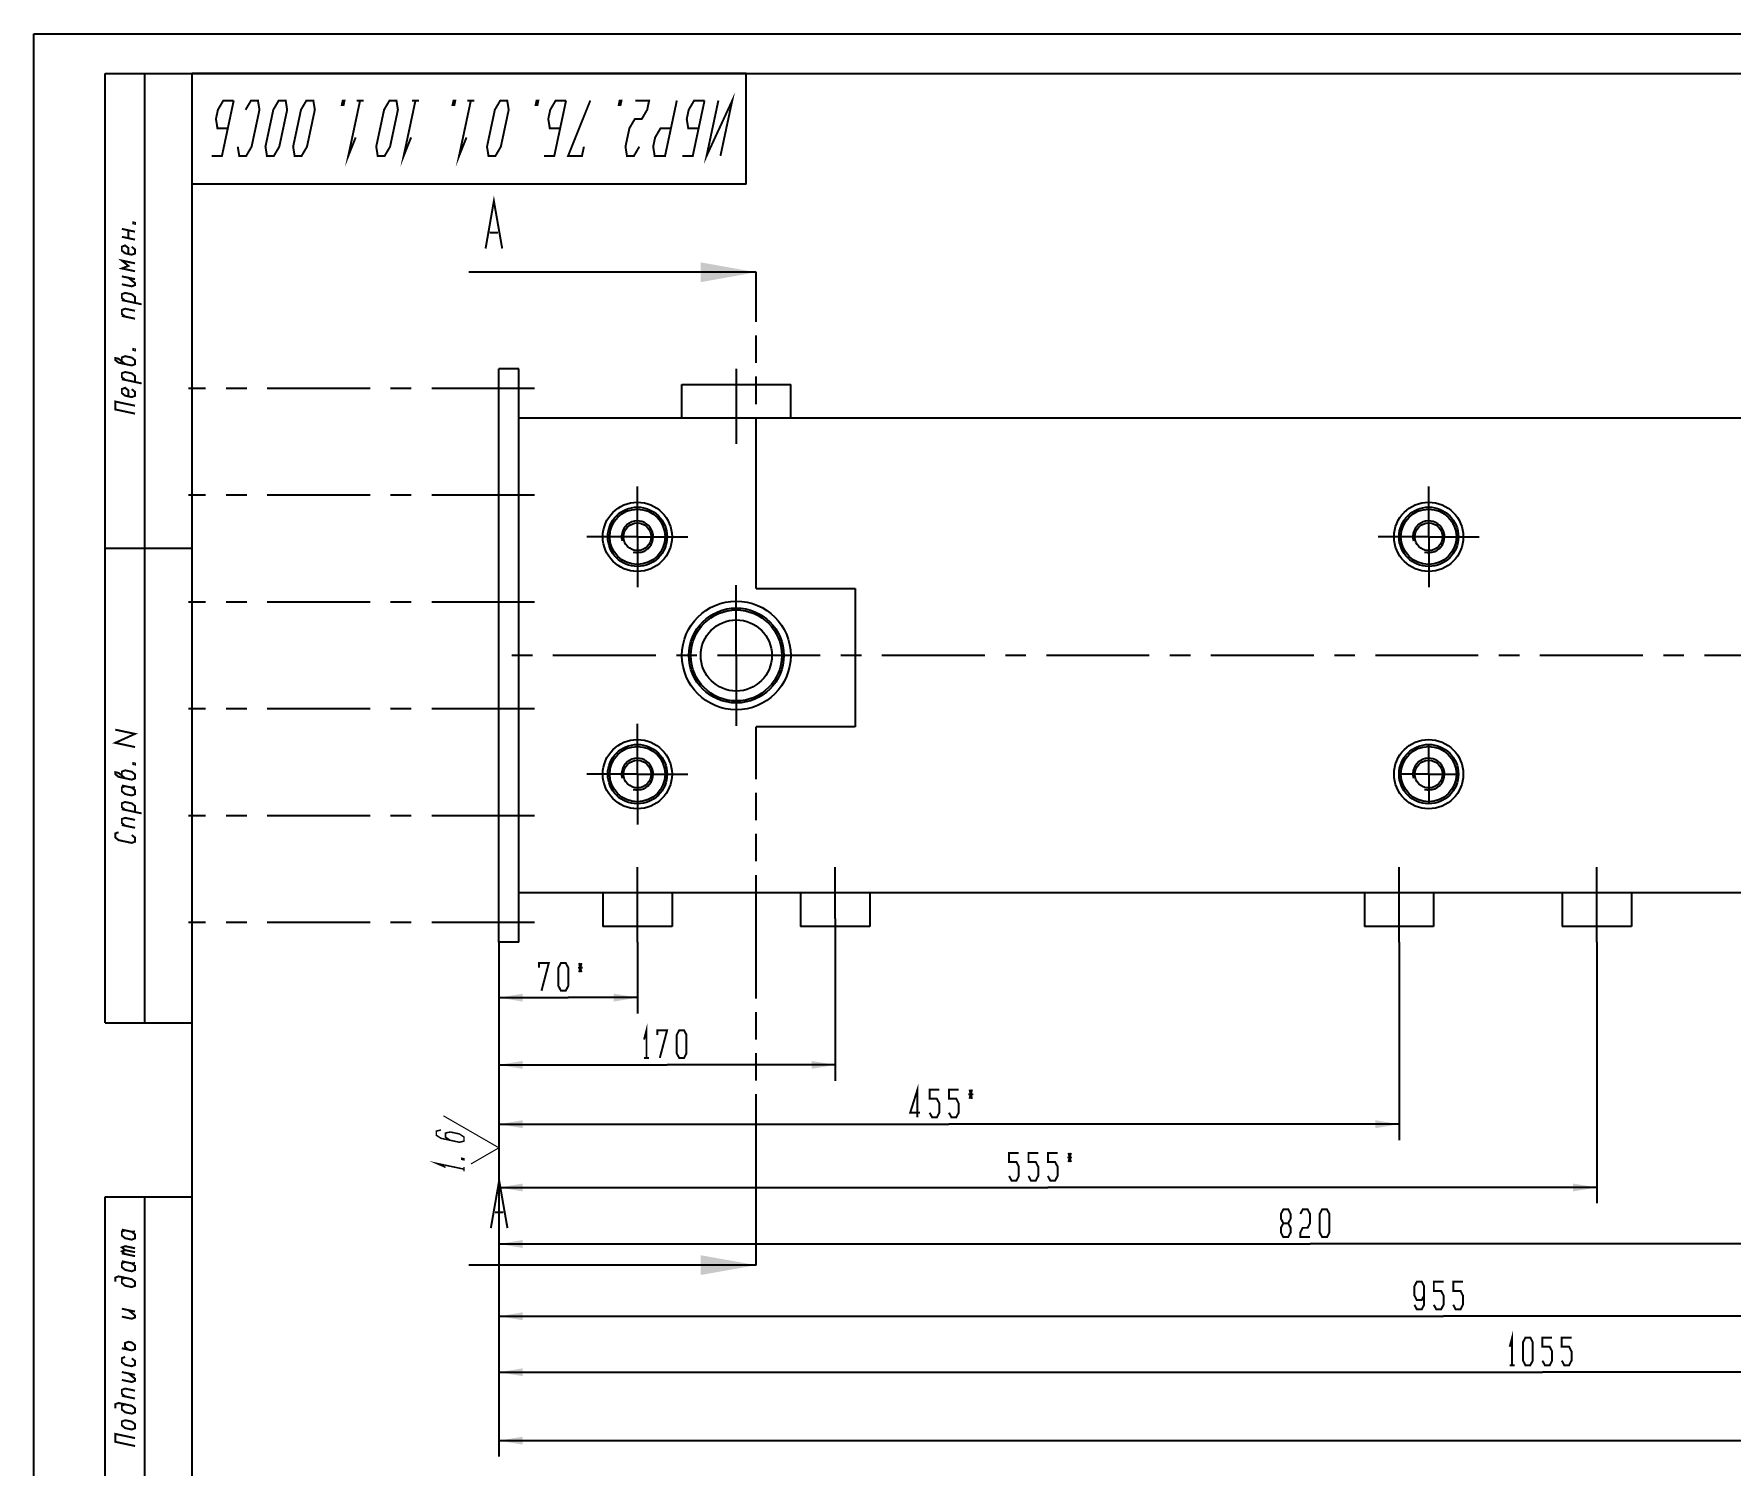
# Model space of a CAD drawing. Header units: millimetres. Extents: x 0 to 630, y 0 to 297.
# Drawn here: x 0 to 214.4, y 116.1 to 297 of the extents above; entities that cross this region are included whole.
import ezdxf

# ---------------------------------------------------------------- set-up
doc = ezdxf.new("R2010")
doc.units = ezdxf.units.MM
doc.header["$LTSCALE"] = 34.65
doc.linetypes.add('CENTER', pattern=[0.6, 0.375, -0.075, 0.075, -0.075])
doc.linetypes.add('PHANTOM', pattern=[0.8, 0.45, -0.05, 0.1, -0.05, 0.1, -0.05])
doc.layers.get('0').update_dxf_attribs({"linetype": 'CONTINUOUS'})
for name, color, linetype in [('ALL_AXIS', 7, 'CONTINUOUS'), ('ALL_DIMENSIONS', 7, 'CONTINUOUS'), ('ALL_SURF_FIN', 7, 'CONTINUOUS'), ('DEFAULT_3', 7, 'PHANTOM')]:
    doc.layers.add(name, color=color, linetype=linetype)
doc.styles.get("Standard").update_dxf_attribs({"font": 'txt', "width": 0.7})
doc.dimstyles.new('DIMSTYLE_10', dxfattribs={"dimtxt": 3.5, "dimasz": 3, "dimexe": 0.18, "dimexo": 0.0625, "dimgap": 0.09, "dimtad": 1, "dimdec": 5, "dimlfac": 4, "dimdsep": 46, "dimtxsty": 'STANDARD', "dimblk": '_FILLED', "dimblk1": '_FILLED', "dimblk2": '_FILLED', "dimcen": 0.09, "dimadec": 0, "dimazin": 0, "dimtp": 0.8, "dimtm": 0.8, "dimtfac": 1, "dimtdec": 5, "dimtofl": 0, "dimtmove": 0, "dimatfit": 3, "dimldrblk": '_FILLED', "dimfxl": 1, "dimtolj": 1, "dimarcsym": 0})
doc.dimstyles.new('DIMSTYLE_5', dxfattribs={"dimtxt": 3.5, "dimasz": 3, "dimexe": 0.18, "dimexo": 0.0625, "dimgap": 0.09, "dimtad": 1, "dimdec": 5, "dimlfac": 4, "dimdsep": 46, "dimtxsty": 'STANDARD', "dimblk": '_FILLED', "dimblk1": '_FILLED', "dimblk2": '_FILLED', "dimcen": 0.09, "dimadec": 0, "dimazin": 0, "dimtp": 1.2, "dimtm": 1.2, "dimtfac": 1, "dimtdec": 5, "dimtofl": 0, "dimtmove": 0, "dimatfit": 3, "dimldrblk": '_FILLED', "dimfxl": 1, "dimtolj": 1, "dimarcsym": 0})
doc.dimstyles.new('DIMSTYLE_6', dxfattribs={"dimtxt": 3.5, "dimasz": 3, "dimexe": 0.18, "dimexo": 0.0625, "dimgap": 0.09, "dimtad": 1, "dimdec": 5, "dimlfac": 4, "dimdsep": 46, "dimtxsty": 'STANDARD', "dimblk": '_FILLED', "dimblk1": '_FILLED', "dimblk2": '_FILLED', "dimcen": 0.09, "dimadec": 0, "dimazin": 0, "dimtp": 0.5, "dimtm": 0.5, "dimtfac": 1, "dimtdec": 5, "dimtofl": 0, "dimtmove": 0, "dimatfit": 3, "dimldrblk": '_FILLED', "dimfxl": 1, "dimtolj": 1, "dimarcsym": 0})
doc.dimstyles.new('DIMSTYLE_7', dxfattribs={"dimtxt": 3.5, "dimasz": 3, "dimexe": 0.18, "dimexo": 0.0625, "dimgap": 0.09, "dimtad": 1, "dimdec": 5, "dimlfac": 4, "dimdsep": 46, "dimtxsty": 'STANDARD', "dimblk": '_FILLED', "dimblk1": '_FILLED', "dimblk2": '_FILLED', "dimcen": 0.09, "dimadec": 0, "dimazin": 0, "dimtp": 0.3, "dimtm": 0.3, "dimtfac": 1, "dimtdec": 5, "dimtofl": 0, "dimtmove": 0, "dimatfit": 3, "dimldrblk": '_FILLED', "dimfxl": 1, "dimtolj": 1, "dimarcsym": 0})

# ---------------------------------------------------------------- blocks, each defined once
blk = doc.blocks.new('_FILLED')
at = {"color": 0, "linetype": 'BYBLOCK'}
blk.add_solid([(0, 0), (-1, 0.167), (-1, -0.167)], dxfattribs=at)
blk = doc.blocks.new('*D5')
at = {"layer": 'ALL_DIMENSIONS', "color": 2, "linetype": 'CONTINUOUS'}
for p, q in [((58.77, 182.18), (58.77, 117.18)), ((431.27, 182.18), (431.27, 117.18)), ((58.77, 119.18), (245.02, 119.18)), ((431.27, 119.18), (245.02, 119.18))]:
    blk.add_line(p, q, dxfattribs=at)
at = {"layer": 'ALL_DIMENSIONS', "color": 2, "linetype": 'CONTINUOUS', "xscale": 3, "yscale": 3, "zscale": 3, "rotation": 180}
blk.add_blockref('_FILLED', (58.77, 119.18), dxfattribs=at)
at = {"layer": 'ALL_DIMENSIONS', "color": 2, "linetype": 'CONTINUOUS', "xscale": 3, "yscale": 3, "zscale": 3}
blk.add_blockref('_FILLED', (431.27, 119.18), dxfattribs=at)
blk = doc.blocks.new('SF0_BL6', base_point=(54.82, 156.74))
at = {"layer": 'ALL_SURF_FIN', "color": 2, "linetype": 'CONTINUOUS'}
for points, const_width in [([(58.77, 156.2), (51.76, 160.24)], 0.146), ([(51.45, 158.45), (50.86, 158.31), (50.86, 157.78), (51.45, 157.4), (53.78, 156.9), (54.36, 157.04), (54.36, 157.56), (53.78, 157.95), (52.61, 158.2), (52.03, 158.06), (52.03, 157.54), (52.61, 157.15)], 0.194), ([(52.03, 153.73), (50.86, 154.24), (54.36, 153.5)], 0.194), ([(54.36, 154.81), (54.36, 154.68), (54.07, 154.74), (54.07, 154.87), (54.36, 154.81)], 0.194), ([(58.77, 156.2), (55.24, 154.16)], 0.146), ([(54.36, 153.23), (54.36, 153.76)], 0.194)]:
    blk.add_lwpolyline(points, dxfattribs=dict(at, const_width=const_width))
blk = doc.blocks.new('*D16')
at = {"layer": 'ALL_DIMENSIONS', "color": 2, "linetype": 'CONTINUOUS'}
for p, q in [((58.77, 182.18), (58.77, 173.18)), ((76.27, 182.18), (76.27, 173.18)), ((58.77, 175.18), (67.52, 175.18)), ((76.27, 175.18), (67.52, 175.18))]:
    blk.add_line(p, q, dxfattribs=at)
at = {"layer": 'ALL_DIMENSIONS', "color": 2, "linetype": 'CONTINUOUS', "xscale": 3, "yscale": 3, "zscale": 3, "rotation": 180}
blk.add_blockref('_FILLED', (58.77, 175.18), dxfattribs=at)
at = {"layer": 'ALL_DIMENSIONS', "color": 2, "linetype": 'CONTINUOUS', "xscale": 3, "yscale": 3, "zscale": 3}
blk.add_blockref('_FILLED', (76.27, 175.18), dxfattribs=at)
blk = doc.blocks.new('*D17')
at = {"layer": 'ALL_DIMENSIONS', "color": 2, "linetype": 'CONTINUOUS'}
for p, q in [((58.77, 182.18), (58.77, 157.18)), ((172.52, 182.18), (172.52, 157.18)), ((58.77, 159.18), (115.64, 159.18)), ((172.52, 159.18), (115.64, 159.18))]:
    blk.add_line(p, q, dxfattribs=at)
at = {"layer": 'ALL_DIMENSIONS', "color": 2, "linetype": 'CONTINUOUS', "xscale": 3, "yscale": 3, "zscale": 3, "rotation": 180}
blk.add_blockref('_FILLED', (58.77, 159.18), dxfattribs=at)
at = {"layer": 'ALL_DIMENSIONS', "color": 2, "linetype": 'CONTINUOUS', "xscale": 3, "yscale": 3, "zscale": 3}
blk.add_blockref('_FILLED', (172.52, 159.18), dxfattribs=at)
blk = doc.blocks.new('*D18')
at = {"layer": 'ALL_DIMENSIONS', "color": 2, "linetype": 'CONTINUOUS'}
for p, q in [((58.77, 182.18), (58.77, 149.18)), ((197.52, 182.18), (197.52, 149.18)), ((58.77, 151.18), (128.14, 151.18)), ((197.52, 151.18), (128.14, 151.18))]:
    blk.add_line(p, q, dxfattribs=at)
at = {"layer": 'ALL_DIMENSIONS', "color": 2, "linetype": 'CONTINUOUS', "xscale": 3, "yscale": 3, "zscale": 3, "rotation": 180}
blk.add_blockref('_FILLED', (58.77, 151.18), dxfattribs=at)
at = {"layer": 'ALL_DIMENSIONS', "color": 2, "linetype": 'CONTINUOUS', "xscale": 3, "yscale": 3, "zscale": 3}
blk.add_blockref('_FILLED', (197.52, 151.18), dxfattribs=at)
blk = doc.blocks.new('*D19')
at = {"layer": 'ALL_DIMENSIONS', "color": 2, "linetype": 'CONTINUOUS'}
for p, q in [((101.27, 185.18), (101.27, 164.68)), ((58.77, 182.18), (58.77, 164.68)), ((58.77, 166.68), (80.02, 166.68)), ((101.27, 166.68), (80.02, 166.68))]:
    blk.add_line(p, q, dxfattribs=at)
at = {"layer": 'ALL_DIMENSIONS', "color": 2, "linetype": 'CONTINUOUS', "xscale": 3, "yscale": 3, "zscale": 3, "rotation": 180}
blk.add_blockref('_FILLED', (58.77, 166.68), dxfattribs=at)
at = {"layer": 'ALL_DIMENSIONS', "color": 2, "linetype": 'CONTINUOUS', "xscale": 3, "yscale": 3, "zscale": 3}
blk.add_blockref('_FILLED', (101.27, 166.68), dxfattribs=at)
blk = doc.blocks.new('*D20')
at = {"layer": 'ALL_DIMENSIONS', "color": 2, "linetype": 'CONTINUOUS'}
for p, q in [((263.77, 185.18), (263.77, 142.04)), ((58.77, 182.18), (58.77, 142.04)), ((58.77, 144.04), (161.27, 144.04)), ((263.77, 144.04), (161.27, 144.04))]:
    blk.add_line(p, q, dxfattribs=at)
at = {"layer": 'ALL_DIMENSIONS', "color": 2, "linetype": 'CONTINUOUS', "xscale": 3, "yscale": 3, "zscale": 3, "rotation": 180}
blk.add_blockref('_FILLED', (58.77, 144.04), dxfattribs=at)
at = {"layer": 'ALL_DIMENSIONS', "color": 2, "linetype": 'CONTINUOUS', "xscale": 3, "yscale": 3, "zscale": 3}
blk.add_blockref('_FILLED', (263.77, 144.04), dxfattribs=at)
blk = doc.blocks.new('*D21')
at = {"layer": 'ALL_DIMENSIONS', "color": 2, "linetype": 'CONTINUOUS'}
for p, q in [((58.77, 182.18), (58.77, 132.9)), ((297.52, 182.18), (297.52, 132.9)), ((58.77, 134.9), (178.14, 134.9)), ((297.52, 134.9), (178.14, 134.9))]:
    blk.add_line(p, q, dxfattribs=at)
at = {"layer": 'ALL_DIMENSIONS', "color": 2, "linetype": 'CONTINUOUS', "xscale": 3, "yscale": 3, "zscale": 3, "rotation": 180}
blk.add_blockref('_FILLED', (58.77, 134.9), dxfattribs=at)
at = {"layer": 'ALL_DIMENSIONS', "color": 2, "linetype": 'CONTINUOUS', "xscale": 3, "yscale": 3, "zscale": 3}
blk.add_blockref('_FILLED', (297.52, 134.9), dxfattribs=at)
blk = doc.blocks.new('*D22')
at = {"layer": 'ALL_DIMENSIONS', "color": 2, "linetype": 'CONTINUOUS'}
for p, q in [((58.77, 182.18), (58.77, 125.83)), ((322.52, 182.18), (322.52, 125.83)), ((58.77, 127.83), (190.64, 127.83)), ((322.52, 127.83), (190.64, 127.83))]:
    blk.add_line(p, q, dxfattribs=at)
at = {"layer": 'ALL_DIMENSIONS', "color": 2, "linetype": 'CONTINUOUS', "xscale": 3, "yscale": 3, "zscale": 3, "rotation": 180}
blk.add_blockref('_FILLED', (58.77, 127.83), dxfattribs=at)
at = {"layer": 'ALL_DIMENSIONS', "color": 2, "linetype": 'CONTINUOUS', "xscale": 3, "yscale": 3, "zscale": 3}
blk.add_blockref('_FILLED', (322.52, 127.83), dxfattribs=at)

msp = doc.modelspace()

# ---------------------------------------------------------------- linework, layer by layer
at = {"color": 7, "linetype": 'CONTINUOUS'}
for p, q in [((0, 0), (0, 297)), ((0, 297), (630, 297)), ((9, 172), (9, 292)), ((9, 292), (20, 292)), ((14, 172), (14, 292)), ((90, 292), (20, 292)), ((20, 278), (20, 292)), ((20, 172), (20, 292)), ((20, 5), (20, 292)), ((20, 292), (625, 292)), ((90, 278), (90, 292)), ((90, 278), (20, 278)), ((91.2689891, 266.8722689), (60.9801239, 266.8722689)), ((58.7689891, 182.1802844), (58.7689891, 254.6802844)), ((61.2689891, 254.6802844), (58.7689891, 254.6802844)), ((61.2689891, 182.1802844), (61.2689891, 254.6802844)), ((428.7689891, 248.4302844), (61.2689891, 248.4302844)), ((9, 232), (20, 232)), ((428.7689891, 188.4302844), (61.2689891, 188.4302844)), ((61.2689891, 182.1802844), (58.7689891, 182.1802844)), ((9, 172), (20, 172)), ((9, 5), (9, 150)), ((9, 150), (20, 150)), ((14, 5), (14, 150)), ((20, 5), (20, 150)), ((91.2689891, 141.3651079), (60.9801239, 141.3651079))]:
    msp.add_line(p, q, dxfattribs=at)
at = {"color": 5, "linetype": 'CONTINUOUS'}
for p, q in [((60.9801239, 266.8722689), (54.9801239, 266.8722689)), ((60.9801239, 141.3651079), (54.9801239, 141.3651079))]:
    msp.add_line(p, q, dxfattribs=at)
at = {"color": 2, "linetype": 'CONTINUOUS', "const_width": 0.25}
for points in [[(86.7621011, 281.5781946), (88.2499974, 288.5781775), (85.0121054, 281.5781946), (86.5000017, 288.5781775)], [(25.2499998, 288.5781775), (23.7621035, 281.5781946), (22.4496043, 281.5781946)], [(25.2499998, 288.5781775), (23.9375006, 288.5781775), (23.2520166, 287.4115393), (23.0040339, 286.2448627), (23.1935525, 285.078186), (24.5060517, 285.078186)], [(25.7600868, 282.7448712), (25.949603, 281.5781946), (26.8246033, 281.5781946), (27.5100873, 282.7448712), (28.5020182, 287.4115393), (28.3124995, 288.5781775), (27.4374993, 288.5781775), (26.7520176, 287.4115393)], [(31.8125006, 288.5781775), (32.0020168, 287.4115393), (31.010086, 282.7448712), (30.3246043, 281.5781946), (29.4496041, 281.5781946), (29.2600879, 282.7448712), (30.2520163, 287.4115393), (30.9375003, 288.5781775), (31.8125006, 288.5781775)], [(35.3124993, 288.5781775), (35.5020179, 287.4115393), (34.5100871, 282.7448712), (33.824603, 281.5781946), (32.9496051, 281.5781946), (32.7600865, 282.7448712), (33.7520174, 287.4115393), (34.437499, 288.5781775), (35.3124993, 288.5781775)], [(39.0312498, 288.5781775), (39.2499993, 288.5781775), (39.1260079, 287.9948584), (38.9072585, 287.9948584), (39.0312498, 288.5781775)], [(40.6643198, 283.9115094), (39.730853, 281.5781946), (41.2187517, 288.5781775)], [(41.6562506, 288.5781775), (40.7812479, 288.5781775)], [(45.8125001, 288.5781775), (46.0020163, 287.4115393), (45.0100854, 282.7448712), (44.3246038, 281.5781946), (43.4496059, 281.5781946), (43.2600849, 282.7448712), (44.2520158, 287.4115393), (44.9375022, 288.5781775), (45.8125001, 288.5781775)], [(47.6643171, 283.9115094), (46.7308527, 281.5781946), (48.218749, 288.5781775)], [(48.6562479, 288.5781775), (47.7812501, 288.5781775)], [(53.0312517, 288.5781775), (53.2500011, 288.5781775), (53.1260074, 287.9948584), (52.9072579, 287.9948584), (53.0312517, 288.5781775)], [(54.6643192, 283.9115094), (53.7308549, 281.5781946), (55.2187511, 288.5781775)], [(55.6562501, 288.5781775), (54.7812522, 288.5781775)], [(59.8124995, 288.5781775), (60.0020158, 287.4115393), (59.0100849, 282.7448712), (58.3246033, 281.5781946), (57.4496054, 281.5781946), (57.2600844, 282.7448712), (58.2520152, 287.4115393), (58.9375017, 288.5781775), (59.8124995, 288.5781775)], [(63.5312501, 288.5781775), (63.7499995, 288.5781775), (63.6260106, 287.9948584), (63.4072563, 287.9948584), (63.5312501, 288.5781775)], [(67.2500006, 288.5781775), (65.7621043, 281.5781946), (64.4496027, 281.5781946)], [(67.2500006, 288.5781775), (65.937499, 288.5781775), (65.2520174, 287.4115393), (65.0040347, 286.2448627), (65.1935509, 285.078186), (66.5060525, 285.078186)], [(70.3124979, 288.5781775), (67.5121049, 281.5781946), (69.2621054, 281.5781946), (69.5100881, 282.7448712)], [(74.0312485, 288.5781775), (74.2499979, 288.5781775), (74.126009, 287.9948584), (73.9072595, 287.9948584), (74.0312485, 288.5781775)], [(76.5100854, 282.7448712), (75.8246038, 281.5781946), (74.9496059, 281.5781946), (74.7600849, 282.7448712), (75.2560503, 285.078186), (75.9415368, 286.2448627), (76.8165347, 286.2448627), (77.5020163, 287.4115393), (77.749999, 288.5781775), (75.9999985, 288.5781775)], [(81.2499953, 288.5781775), (79.7621038, 281.5781946), (78.4496022, 281.5781946), (78.260086, 282.7448712), (78.5080687, 283.9115094), (79.1935503, 285.078186), (80.5060519, 285.078186)], [(84.7499963, 288.5781775), (83.2621001, 281.5781946), (81.9496033, 281.5781946)], [(84.7499963, 288.5781775), (83.4374995, 288.5781775), (82.7520131, 287.4115393), (82.5040352, 286.2448627), (82.6935562, 285.078186), (84.006053, 285.078186)], [(11.111259, 272.3542548), (12.7779253, 271.9999951)], [(11.9445927, 271.1771191), (11.9445927, 272.1771442)], [(12.7779253, 273.1249896), (12.7779253, 272.9999817), (12.5695928, 273.0442786), (12.5695928, 273.1692865), (12.7779253, 273.1249896)], [(12.7779253, 271.0000085), (11.111259, 271.3542682)], [(11.9445927, 269.177146), (11.9445927, 269.9271167), (11.5279253, 270.2656879), (11.111259, 270.1042657), (11.111259, 269.6042725), (11.5279253, 269.2657013), (12.361259, 269.0885522), (12.7779253, 269.2500128), (12.7779253, 269.7500061), (12.361259, 270.0885773)], [(12.7779253, 266.9999854), (11.111259, 267.354245), (11.9445927, 267.6771277), (11.111259, 268.35427), (12.7779253, 268.0000104)], [(11.111259, 266.3542584), (12.7779253, 265.9999988)], [(11.111259, 265.3542719), (12.361259, 265.0885675), (12.7779253, 265.2499896), (12.7779253, 265.5000055), (11.9445927, 266.1771478)], [(12.7779253, 263.0000006), (12.7779253, 263.7500098), (12.361259, 264.0885809), (11.5279253, 264.2656915), (11.111259, 264.1042694), (11.111259, 263.6042761), (11.5279253, 263.265705)], [(13.6112591, 262.8228516), (11.111259, 263.3542603)], [(11.5279253, 261.2656934), (11.111259, 261.6042645), (11.111259, 262.1042578), (11.5279253, 262.2656799), (12.7779253, 262.000014)], [(12.7779253, 260.999989), (11.111259, 261.3542487)], [(12.7779253, 257.1250122), (12.7779253, 257.0000043), (12.5695928, 257.0443011), (12.5695928, 257.1692706), (12.7779253, 257.1250122)], [(11.5279253, 255.265697), (10.6945927, 255.9428394), (10.2779252, 256.0313947), (10.2779252, 255.7813788), (10.6945927, 255.4428076), (12.361259, 255.088548), (12.7779253, 255.2500085), (12.7779253, 255.7500018), (12.361259, 256.088573), (11.5279253, 256.2656836), (11.111259, 256.1042615), (11.111259, 255.6042682)], [(12.7779253, 252.9999811), (12.7779253, 253.7499902), (12.361259, 254.0885614), (11.5279253, 254.2657104), (11.111259, 254.1042499), (11.111259, 253.6042566), (11.5279253, 253.2656854)], [(13.6112591, 252.8228705), (11.111259, 253.3542792)], [(11.9445927, 251.1771185), (11.9445927, 251.9271277), (11.5279253, 252.2656989), (11.111259, 252.1042767), (11.111259, 251.604245), (11.5279253, 251.2657123), (12.361259, 251.0885632), (12.7779253, 251.2499854), (12.7779253, 251.7500171), (12.361259, 252.0885498)], [(12.7779253, 248.9999963), (10.2779252, 249.531405), (10.2779252, 250.5313916), (12.7779253, 249.9999829)], [(12.7779253, 206.854173), (10.2779252, 207.3855432), (12.7779253, 208.5208429), (10.2779252, 209.0522131)], [(11.5279253, 202.9115204), (10.6945927, 203.5886627), (10.2779252, 203.677218), (10.2779252, 203.4272214), (10.6945927, 203.0886502), (12.361259, 202.7343906), (12.7779253, 202.8958319), (12.7779253, 203.3958252), (12.361259, 203.7343964), (11.5279253, 203.9115262), (11.111259, 203.7500848), (11.111259, 203.2500916)], [(12.7779253, 204.7708356), (12.7779253, 204.6458276), (12.5695928, 204.6901245), (12.5695928, 204.8151132), (12.7779253, 204.7708356)], [(11.111259, 202.0000891), (12.361259, 201.734404), (12.7779253, 201.7708374)], [(11.5279253, 201.9115338), (11.111259, 201.7500925), (11.111259, 201.2500992), (11.5279253, 200.911528), (12.361259, 200.7343982), (12.7779253, 200.8958395), (12.7779253, 201.3958328), (12.361259, 201.734404)], [(12.7779253, 198.6458313), (12.7779253, 199.3958405), (12.361259, 199.7343924), (11.5279253, 199.9115222), (11.111259, 199.7501001), (11.111259, 199.2500876), (11.5279253, 198.9115356)], [(13.6112591, 198.4687015), (11.111259, 199.0000909)], [(11.5279253, 196.911524), (11.111259, 197.2500952), (11.111259, 197.7500885), (11.5279253, 197.9115298), (12.7779253, 197.6458255)], [(10.6945927, 196.0886673), (10.2779252, 195.927226), (10.2779252, 195.4272327), (10.6945927, 195.0886615), (12.361259, 194.7344019), (12.7779253, 194.895824), (12.7779253, 195.3958365), (12.361259, 195.7344077)], [(12.7779253, 196.6458389), (11.111259, 197.0000986)], [(11.111259, 145.8542615), (12.361259, 145.5885571), (12.7779253, 145.6249905)], [(11.5279253, 145.765687), (11.111259, 145.6042648), (11.111259, 145.1042523), (11.5279253, 144.7657004), (12.361259, 144.5885706), (12.7779253, 144.7499927), (12.7779253, 145.2500052), (12.361259, 145.5885571)], [(11.5279253, 143.2657013), (11.111259, 143.6042532), (11.5279253, 143.7656946), (12.7779253, 143.5000095)], [(11.5279253, 142.7656888), (11.111259, 143.1042599), (11.5279253, 143.2657013), (12.7779253, 142.9999969)], [(12.7779253, 142.5000037), (11.111259, 142.8542633)], [(11.111259, 141.8542575), (12.361259, 141.5885724), (12.7779253, 141.6250058)], [(11.5279253, 141.7657022), (11.111259, 141.6042609), (11.111259, 141.1042676), (11.5279253, 140.7656964), (12.361259, 140.5885666), (12.7779253, 140.7500079), (12.7779253, 141.2500012), (12.361259, 141.5885724)], [(11.5279253, 139.7656906), (11.111259, 139.6042685), (11.111259, 139.104256), (11.5279253, 138.765704), (12.361259, 138.5885742), (12.7779253, 138.7499963), (12.7779253, 139.2500089), (12.361259, 139.5885608), (10.6945927, 139.9428204), (10.2779252, 139.7813983), (10.2779252, 139.2813858)], [(11.111259, 135.8542612), (12.7779253, 135.5000015)], [(11.111259, 134.8542554), (12.361259, 134.5885703), (12.7779253, 134.7499924), (12.7779253, 135.0000082), (11.9445927, 135.6771313)], [(11.111259, 130.8542514), (12.361259, 130.5885663), (12.7779253, 130.7500076), (12.7779253, 131.2500009), (12.361259, 131.5885721), (11.9445927, 131.6771274), (11.5279253, 131.5157053), (11.5279253, 131.0156927), (11.9445927, 130.6771216)], [(11.5279253, 129.7656903), (11.111259, 129.6042682), (11.111259, 129.1042557), (11.5279253, 128.7657037), (12.361259, 128.5885739), (12.7779253, 128.749996), (12.7779253, 129.2500085), (12.361259, 129.5885605)], [(11.111259, 127.8542532), (12.7779253, 127.4999936)], [(11.111259, 126.8542667), (12.361259, 126.5885623), (12.7779253, 126.7500037), (12.7779253, 127.0000003), (11.9445927, 127.6771234)], [(11.5279253, 124.7656998), (11.111259, 125.1042517), (11.111259, 125.6042642), (11.5279253, 125.7656863), (12.7779253, 125.5000012)], [(12.7779253, 124.4999954), (11.111259, 124.8542551)], [(11.5279253, 123.765694), (11.111259, 123.6042526), (11.111259, 123.1042593), (11.5279253, 122.7656882), (12.361259, 122.5885583), (12.7779253, 122.7499997), (12.7779253, 123.249993), (12.361259, 123.5885641), (10.6945927, 123.9428238), (10.2779252, 123.7813824), (10.2779252, 123.2813892)], [(12.7779253, 118.4999991), (10.2779252, 119.0313885), (10.2779252, 120.0313943), (12.7779253, 119.5000049)], [(12.361259, 120.588566), (12.7779253, 120.7500073), (12.7779253, 121.2500006), (12.361259, 121.5885718), (11.5279253, 121.7657016), (11.111259, 121.6042603), (11.111259, 121.104267), (11.5279253, 120.7656958), (12.361259, 120.588566)]]:
    msp.add_lwpolyline(points, dxfattribs=at)
at = {"color": 7, "linetype": 'CONTINUOUS', "const_width": 0.25}
for points in [[(57.0801235, 269.8722839), (58.1301219, 275.8722803), (59.1801251, 269.8722839)], [(57.6051251, 271.8722571), (58.6551235, 271.8722571)], [(57.7457687, 146.0454263), (58.7957671, 152.0454227), (59.8457703, 146.0454263)], [(58.2707703, 148.0454379), (59.3207687, 148.0454379)]]:
    msp.add_lwpolyline(points, dxfattribs=at)
at = {"color": 7, "linetype": 'CONTINUOUS'}
for centre, radius in [((76.2689891, 233.4302844), 3.75), ((76.2689891, 233.4302844), 3.5), ((176.2689891, 233.4302844), 3.75), ((176.2689891, 233.4302844), 3.5), ((76.2689891, 233.4302844), 1.75), ((176.2689891, 233.4302844), 1.75), ((88.7689891, 218.4302844), 6), ((88.7689891, 218.4302844), 5.75), ((88.7689891, 218.4302844), 4.5), ((76.2689891, 203.4302844), 3.75), ((76.2689891, 203.4302844), 3.5), ((176.2689891, 203.4302844), 3.75), ((176.2689891, 203.4302844), 3.5), ((76.2689891, 203.4302844), 1.75), ((176.2689891, 203.4302844), 1.75)]:
    msp.add_circle(centre, radius, dxfattribs=at)
at = {"color": 2, "linetype": 'CONTINUOUS'}
for centre in [(76.2689891, 233.4302844), (176.2689891, 233.4302844), (76.2689891, 203.4302844), (176.2689891, 203.4302844)]:
    msp.add_arc(centre, 2, 255, 195, dxfattribs=at)
at = {"color": 7, "linetype": 'CONTINUOUS'}
for points in [[(91.2689891, 266.8722689), (84.2689891, 265.6222689), (84.2689891, 268.1222689)], [(91.2689891, 141.3651079), (84.2689891, 140.1151079), (84.2689891, 142.6151079)]]:
    msp.add_solid(points, dxfattribs=at)
at = {"layer": 'ALL_AXIS', "color": 7, "linetype": 'CENTER'}
for p, q in [((88.7689891, 254.6802844), (88.7689891, 245.1802844)), ((63.2689891, 252.1802844), (19.5189891, 252.1802844)), ((63.2689891, 238.6802844), (19.5189891, 238.6802844)), ((76.2689891, 239.1802844), (76.2689891, 239.8052844)), ((76.2689891, 237.1802844), (76.2689891, 239.1802844)), ((176.2689891, 239.1802844), (176.2689891, 239.8052844)), ((176.2689891, 237.1802844), (176.2689891, 239.1802844)), ((76.2689891, 236.4302844), (76.2689891, 237.1802844)), ((76.2689891, 233.4302844), (76.2689891, 236.4302844)), ((176.2689891, 236.4302844), (176.2689891, 237.1802844)), ((176.2689891, 233.4302844), (176.2689891, 236.4302844)), ((70.5189891, 233.4302844), (69.8939891, 233.4302844)), ((72.5189891, 233.4302844), (70.5189891, 233.4302844)), ((73.2689891, 233.4302844), (72.5189891, 233.4302844)), ((76.2689891, 233.4302844), (73.2689891, 233.4302844)), ((76.2689891, 233.4302844), (76.2689891, 227.6802844)), ((76.2689891, 233.4302844), (82.0189891, 233.4302844)), ((82.0189891, 233.4302844), (82.6439891, 233.4302844)), ((170.5189891, 233.4302844), (169.8939891, 233.4302844)), ((172.5189891, 233.4302844), (170.5189891, 233.4302844)), ((173.2689891, 233.4302844), (172.5189891, 233.4302844)), ((176.2689891, 233.4302844), (173.2689891, 233.4302844)), ((176.2689891, 233.4302844), (176.2689891, 227.6802844)), ((176.2689891, 233.4302844), (182.0189891, 233.4302844)), ((182.0189891, 233.4302844), (182.6439891, 233.4302844)), ((76.2689891, 227.6802844), (76.2689891, 227.0552844)), ((88.7689891, 226.4302844), (88.7689891, 227.3052844)), ((176.2689891, 227.6802844), (176.2689891, 227.0552844)), ((63.2689891, 225.1802844), (19.5189891, 225.1802844)), ((88.7689891, 221.4302844), (88.7689891, 226.4302844)), ((88.7689891, 218.4302844), (88.7689891, 221.4302844)), ((432.0189891, 218.4302844), (58.0189891, 218.4302844)), ((88.7689891, 218.4302844), (88.7689891, 210.4302844)), ((63.2689891, 211.6802844), (19.5189891, 211.6802844)), ((88.7689891, 210.4302844), (88.7689891, 209.5552844)), ((76.2689891, 209.1802844), (76.2689891, 209.8052844)), ((76.2689891, 207.1802844), (76.2689891, 209.1802844)), ((76.2689891, 206.4302844), (76.2689891, 207.1802844)), ((76.2689891, 203.4302844), (76.2689891, 206.4302844)), ((176.2689891, 206.4302844), (176.2689891, 207.1802844)), ((176.2689891, 203.4302844), (176.2689891, 206.4302844)), ((70.5189891, 203.4302844), (69.8939891, 203.4302844)), ((72.5189891, 203.4302844), (70.5189891, 203.4302844)), ((73.2689891, 203.4302844), (72.5189891, 203.4302844)), ((76.2689891, 203.4302844), (73.2689891, 203.4302844)), ((76.2689891, 203.4302844), (76.2689891, 197.6802844)), ((76.2689891, 203.4302844), (82.0189891, 203.4302844)), ((82.0189891, 203.4302844), (82.6439891, 203.4302844)), ((173.2689891, 203.4302844), (172.5189891, 203.4302844)), ((176.2689891, 203.4302844), (173.2689891, 203.4302844)), ((176.2689891, 203.4302844), (176.2689891, 199.6802844)), ((176.2689891, 203.4302844), (180.0189891, 203.4302844)), ((63.2689891, 198.1802844), (19.5189891, 198.1802844)), ((76.2689891, 197.6802844), (76.2689891, 197.0552844)), ((76.2689891, 182.1802844), (76.2689891, 191.6802844)), ((101.2689891, 185.1802844), (101.2689891, 191.6802844)), ((172.5189891, 182.1802844), (172.5189891, 191.6802844)), ((197.5189891, 182.1802844), (197.5189891, 191.6802844)), ((63.2689891, 184.6802844), (19.5189891, 184.6802844))]:
    msp.add_line(p, q, dxfattribs=at)
at = {"layer": 'ALL_AXIS', "color": 7, "linetype": 'CONTINUOUS'}
for p, q in [((81.8939891, 248.4302844), (81.8939891, 252.6802844)), ((81.8939891, 252.6802844), (95.6439891, 252.6802844)), ((95.6439891, 248.4302844), (95.6439891, 252.6802844)), ((71.8939891, 188.4302844), (71.8939891, 184.1802844)), ((80.6439891, 188.4302844), (80.6439891, 184.1802844)), ((96.8939891, 188.4302844), (96.8939891, 184.1802844)), ((105.6439891, 188.4302844), (105.6439891, 184.1802844)), ((168.1439891, 188.4302844), (168.1439891, 184.1802844)), ((176.8939891, 188.4302844), (176.8939891, 184.1802844)), ((193.1439891, 188.4302844), (193.1439891, 184.1802844)), ((201.8939891, 188.4302844), (201.8939891, 184.1802844)), ((80.6439891, 184.1802844), (71.8939891, 184.1802844)), ((105.6439891, 184.1802844), (96.8939891, 184.1802844)), ((176.8939891, 184.1802844), (168.1439891, 184.1802844)), ((201.8939891, 184.1802844), (193.1439891, 184.1802844))]:
    msp.add_line(p, q, dxfattribs=at)
for centre, radius in [((76.2689891, 233.4302844), 4.375), ((176.2689891, 233.4302844), 4.375), ((88.7689891, 218.4302844), 6.875), ((76.2689891, 203.4302844), 4.375), ((176.2689891, 203.4302844), 4.375)]:
    msp.add_circle(centre, radius, dxfattribs=at)
at = {"layer": 'ALL_DIMENSIONS', "color": 2, "linetype": 'CONTINUOUS', "const_width": 0.25}
for points in [[(64.1502383, 176.0552902), (65.0689899, 179.5552817), (63.843991, 179.5552817), (63.843991, 178.9719434)], [(66.600241, 176.0552902), (66.2939889, 176.6386093), (66.2939889, 178.9719434), (66.600241, 179.5552817), (67.2127405, 179.5552817), (67.5189878, 178.9719434), (67.5189878, 176.6386093), (67.2127405, 176.0552902), (66.600241, 176.0552902)], [(68.7439867, 178.9719434), (69.356491, 178.9719434)], [(68.8971128, 179.5552817), (69.2033649, 178.3886243)], [(69.2033649, 179.5552817), (68.8971128, 178.3886243)], [(77.1096121, 169.8846048), (77.4158643, 171.0512814), (77.4158643, 167.5512708)], [(79.1002414, 167.5512708), (80.0189882, 171.0512814), (78.7939893, 171.0512814), (78.7939893, 170.4679431)], [(81.5502393, 167.5512708), (81.2439871, 168.1346091), (81.2439871, 170.4679431), (81.5502393, 171.0512814), (82.1627435, 171.0512814), (82.4689861, 170.4679431), (82.4689861, 168.1346091), (82.1627435, 167.5512708), (81.5502393, 167.5512708)], [(77.1096121, 167.5512708), (77.7221164, 167.5512708)], [(111.6627415, 160.0552936), (111.6627415, 163.555285), (110.7439851, 160.6386127), (111.9689937, 160.6386127)], [(113.1939926, 160.6386127), (113.5002351, 160.0552936), (114.1127394, 160.0552936), (114.4189915, 160.6386127), (114.4189915, 161.8052893), (114.1127394, 162.3886084), (113.1939926, 162.3886084), (113.1939926, 163.555285), (114.4189915, 163.555285)], [(115.6439905, 160.6386127), (115.9502426, 160.0552936), (116.5627373, 160.0552936), (116.8689894, 160.6386127), (116.8689894, 161.8052893), (116.5627373, 162.3886084), (115.6439905, 162.3886084), (115.6439905, 163.555285), (116.8689894, 163.555285)], [(118.0939883, 162.9719467), (118.7064926, 162.9719467)], [(118.2471144, 163.555285), (118.5533665, 162.3886084)], [(118.5533665, 163.555285), (118.2471144, 162.3886084)], [(123.2439903, 152.638624), (123.5502425, 152.0552856), (124.1627371, 152.0552856), (124.4689893, 152.638624), (124.4689893, 153.8052814), (124.1627371, 154.3886197), (123.2439903, 154.3886197), (123.2439903, 155.5552771), (124.4689893, 155.5552771)], [(125.6939882, 152.638624), (126.0002403, 152.0552856), (126.612735, 152.0552856), (126.9189871, 152.638624), (126.9189871, 153.8052814), (126.612735, 154.3886197), (125.6939882, 154.3886197), (125.6939882, 155.5552771), (126.9189871, 155.5552771)], [(128.1439861, 152.638624), (128.4502382, 152.0552856), (129.0627425, 152.0552856), (129.368985, 152.638624), (129.368985, 153.8052814), (129.0627425, 154.3886197), (128.1439861, 154.3886197), (128.1439861, 155.5552771), (129.368985, 155.5552771)], [(130.5939935, 154.971958), (131.2064882, 154.971958)], [(130.74711, 155.5552771), (131.0533621, 154.3886197)], [(131.0533621, 155.5552771), (130.74711, 154.3886197)], [(158.5127431, 146.6642175), (158.8189856, 147.2475366), (158.8189856, 147.8308749), (158.5127431, 148.4142133), (157.9002388, 148.4142133), (157.5939867, 147.8308749), (157.5939867, 147.2475366), (157.9002388, 146.6642175)], [(160.0439845, 147.8308749), (160.3502367, 148.4142133), (160.9627409, 148.4142133), (161.2689931, 147.8308749), (161.2689931, 146.6642175), (160.9627409, 146.0808792), (160.3502367, 146.0808792), (160.0439845, 145.4975409), (160.0439845, 144.9142026), (161.2689931, 144.9142026)], [(162.8002441, 144.9142026), (162.493992, 145.4975409), (162.493992, 147.8308749), (162.8002441, 148.4142133), (163.4127484, 148.4142133), (163.7189813, 147.8308749), (163.7189813, 145.4975409), (163.4127484, 144.9142026), (162.8002441, 144.9142026)], [(157.9002388, 144.9142026), (158.5127431, 144.9142026), (158.8189856, 145.4975409), (158.8189856, 146.0808792), (158.5127431, 146.6642175), (157.9002388, 146.6642175), (157.5939867, 146.0808792), (157.5939867, 145.4975409), (157.9002388, 144.9142026)], [(174.4689908, 136.3562924), (174.7752429, 135.7729541), (175.3877472, 135.7729541), (175.6939801, 136.3562924), (175.6939801, 138.6896265), (175.3877472, 139.2729648), (174.7752429, 139.2729648), (174.4689908, 138.6896265), (174.4689908, 137.5229498), (174.7752429, 136.9396307), (175.3877472, 136.9396307), (175.6939801, 137.5229498)], [(176.9189886, 136.3562924), (177.2252408, 135.7729541), (177.8377451, 135.7729541), (178.1439972, 136.3562924), (178.1439972, 137.5229498), (177.8377451, 138.1062881), (176.9189886, 138.1062881), (176.9189886, 139.2729648), (178.1439972, 139.2729648)], [(179.3689865, 136.3562924), (179.6752386, 135.7729541), (180.2877429, 135.7729541), (180.5939951, 136.3562924), (180.5939951, 137.5229498), (180.2877429, 138.1062881), (179.3689865, 138.1062881), (179.3689865, 139.2729648), (180.5939951, 139.2729648)], [(186.5096082, 131.04259), (186.8158603, 132.2092667), (186.8158603, 128.709256)], [(188.5002374, 128.709256), (188.1939853, 129.2925943), (188.1939853, 131.6259283), (188.5002374, 132.2092667), (189.1127417, 132.2092667), (189.4189938, 131.6259283), (189.4189938, 129.2925943), (189.1127417, 128.709256), (188.5002374, 128.709256)], [(190.6439832, 129.2925943), (190.9502353, 128.709256), (191.5627396, 128.709256), (191.8689917, 129.2925943), (191.8689917, 130.4592709), (191.5627396, 131.04259), (190.6439832, 131.04259), (190.6439832, 132.2092667), (191.8689917, 132.2092667)], [(193.093981, 129.2925943), (193.4002332, 128.709256), (194.0127374, 128.709256), (194.3189896, 129.2925943), (194.3189896, 130.4592709), (194.0127374, 131.04259), (193.093981, 131.04259), (193.093981, 132.2092667), (194.3189896, 132.2092667)], [(186.5096082, 128.709256), (187.1221124, 128.709256)]]:
    msp.add_lwpolyline(points, dxfattribs=at)
at = {"layer": 'DEFAULT_3', "color": 5, "linetype": 'PHANTOM'}
for p, q in [((91.2689891, 260.8722689), (91.2689891, 266.8722689)), ((91.2689891, 226.8922589), (91.2689891, 232.8922589)), ((91.2689891, 226.8922589), (97.2689891, 226.8922589)), ((97.7689891, 226.8922589), (103.7689891, 226.8922589)), ((103.7689891, 226.8922589), (103.7689891, 220.8922589)), ((103.7689891, 215.3991643), (103.7689891, 209.3991643)), ((91.2689891, 203.3991643), (91.2689891, 209.3991643)), ((97.2689891, 209.3991643), (91.2689891, 209.3991643)), ((103.7689891, 209.3991643), (97.7689891, 209.3991643)), ((91.2689891, 141.3651079), (91.2689891, 147.3651079))]:
    msp.add_line(p, q, dxfattribs=at)
at = {"layer": 'DEFAULT_3', "color": 2, "linetype": 'PHANTOM'}
for p, q in [((91.2689891, 232.8922589), (91.2689891, 260.8722689)), ((97.2689891, 226.8922589), (97.7689891, 226.8922589)), ((103.7689891, 220.8922589), (103.7689891, 215.3991643)), ((97.7689891, 209.3991643), (97.2689891, 209.3991643)), ((91.2689891, 147.3651079), (91.2689891, 203.3991643))]:
    msp.add_line(p, q, dxfattribs=at)

# ---------------------------------------------------------------- block references
at = {"layer": 'ALL_SURF_FIN', "color": 2, "linetype": 'CONTINUOUS'}
msp.add_blockref('SF0_BL6', (54.8156713, 156.7378682), dxfattribs=at)

# ---------------------------------------------------------------- dimensions: what is measured, and where the dimension line sits
at = {"layer": 'ALL_DIMENSIONS', "color": 2, "linetype": 'CONTINUOUS'}
for base, p2, dimstyle, picture, middle in [((101.2689891, 166.6762725), (101.2689891, 185.1802844), 'DIMSTYLE_6', '*D19', (76.3439891, 167.5512725)), ((263.7689891, 144.0392087), (263.7689891, 185.1802844), 'DIMSTYLE_10', '*D20', (157.5939891, 144.9142087)), ((431.2689891, 119.1802844), (431.2689891, 182.1802844), 'DIMSTYLE_5', '*D5', (240.1189891, 120.0552844)), ((297.5189891, 134.8979567), (297.5189891, 182.1802844), 'DIMSTYLE_10', '*D21', (174.4689891, 135.7729567)), ((322.5189891, 127.8342621), (322.5189891, 182.1802844), 'DIMSTYLE_5', '*D22', (185.7439891, 128.7092621))]:
    dim = msp.add_linear_dim(base=base, p1=(58.7689891, 182.1802844), p2=p2, dimstyle=dimstyle, dxfattribs=at)
    dim.commit()
    dim.dimension.update_dxf_attribs({"geometry": picture, "text_midpoint": middle, "dimtype": 160})
for base, p2, dimstyle, picture, middle in [((76.2689891, 175.1802844), (76.2689891, 182.1802844), 'DIMSTYLE_7', '*D16', (63.8439891, 176.0552844)), ((172.5189891, 159.1802844), (172.5189891, 182.1802844), 'DIMSTYLE_10', '*D17', (110.7439891, 160.0552844)), ((197.5189891, 151.1802844), (197.5189891, 182.1802844), 'DIMSTYLE_10', '*D18', (123.2439891, 152.0552844))]:
    dim = msp.add_linear_dim(base=base, p1=(58.7689891, 182.1802844), p2=p2, text='<>*', dimstyle=dimstyle, dxfattribs=at)
    dim.commit()
    dim.dimension.update_dxf_attribs({"geometry": picture, "text_midpoint": middle, "dimtype": 160})

doc.saveas('drawing.dxf')
